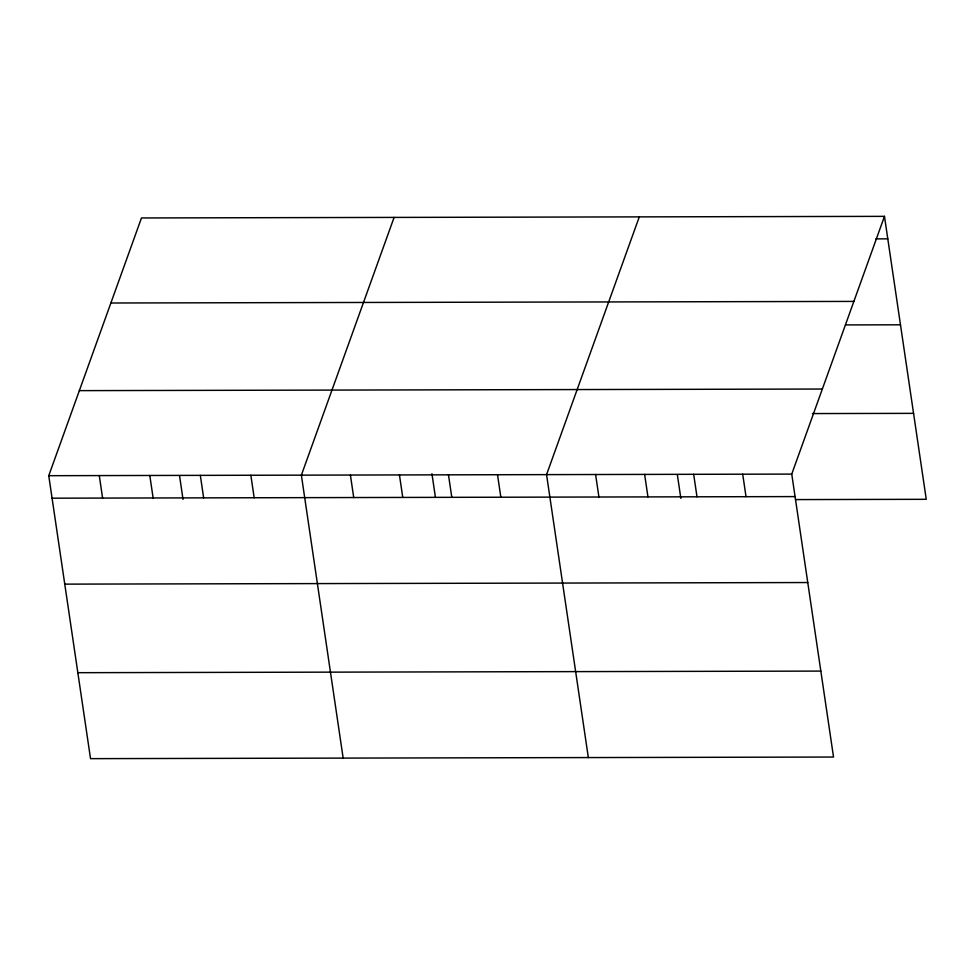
<?xml version="1.0" encoding="UTF-8"?>
<svg xmlns="http://www.w3.org/2000/svg" width="975" height="975" viewBox="0 0 975 975"><rect width="100%" height="100%" fill="white"/><g stroke="black" fill="none" stroke-linecap="round" stroke-linejoin="round"><path stroke-width="1.46" d="M884.471 216.353L791.749 474.094L833.527 757.039L90.529 758.648L48.75 475.69L141.472 217.961L884.471 216.353L926.25 499.31L795.478 499.59M394.095 217.413L301.373 475.154L343.151 758.099M639.283 216.889L546.561 474.618L588.339 757.575M875.903 238.875L887.786 238.851M110.87 303.006L853.868 301.409M845.496 324.919L900.486 324.809M79.353 390.634L822.339 389.037M812.516 413.571L913.563 413.363M48.75 475.69L791.749 474.094M52.077 498.188L795.064 496.592M64.764 584.135L807.763 582.538M77.842 672.689L820.84 671.092M742.706 474.203L746.033 496.702M693.664 474.301L696.991 496.799M677.345 474.642L680.842 498.359M644.633 474.411L647.948 496.909M595.591 474.52L598.918 497.018M497.518 474.727L500.845 497.226M448.476 474.837L451.803 497.335M431.937 473.692L435.435 497.396M399.445 474.935L402.76 497.433M350.403 475.044L353.73 497.543M250.843 475.252L254.17 497.75M200.326 475.361L203.641 497.859M179.534 475.715L183.032 499.419M149.797 475.471L153.124 497.969M99.279 475.581L102.594 498.079"/></g></svg>
